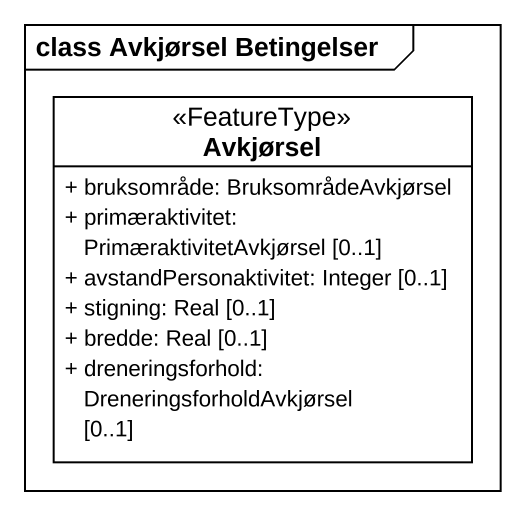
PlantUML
@startuml
mainframe class Avkjørsel Betingelser
hide circle
hide empty members
skinparam classAttributeIconSize 0
class Avkjørsel <<FeatureType>> {
  + bruksområde: BruksområdeAvkjørsel
  + primæraktivitet: PrimæraktivitetAvkjørsel [0..1]
  + avstandPersonaktivitet: Integer [0..1]
  + stigning: Real [0..1]
  + bredde: Real [0..1]
  + dreneringsforhold: DreneringsforholdAvkjørsel [0..1]
}
@enduml
